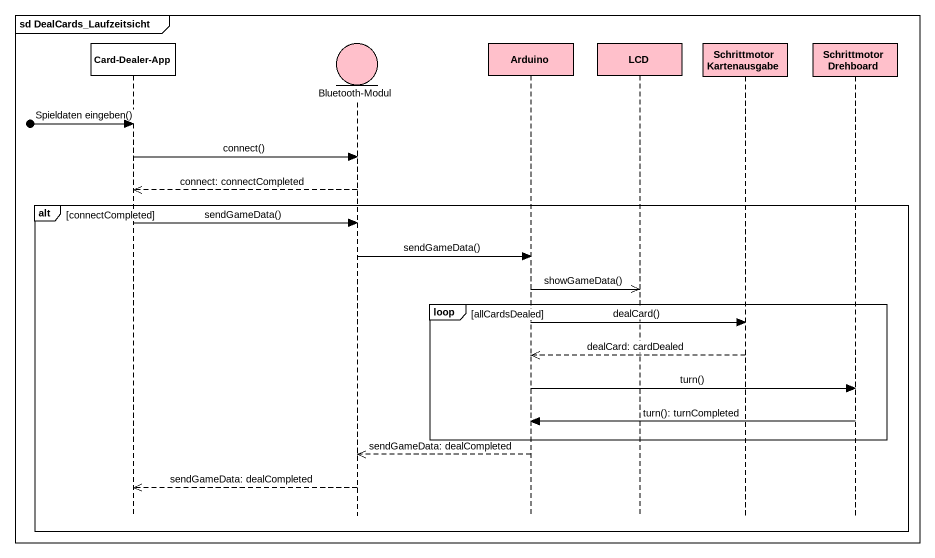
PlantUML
@startuml
mainframe sd DealCards_Laufzeitsicht
hide footbox
participant "Card-Dealer-App" as Card_Dealer_App
entity "Bluetooth-Modul" as Bluetooth_Modul #FFC0CB
participant Arduino #FFC0CB
participant LCD #FFC0CB
participant "Schrittmotor Kartenausgabe" as Schrittmotor_Kartenausgabe #FFC0CB
participant "Schrittmotor Drehboard" as Schrittmotor_Drehboard #FFC0CB

[o-> Card_Dealer_App : Spieldaten eingeben()
Card_Dealer_App -> Bluetooth_Modul : connect()
Bluetooth_Modul -->> Card_Dealer_App : connect: connectCompleted
alt connectCompleted
  Card_Dealer_App -> Bluetooth_Modul : sendGameData()
  Bluetooth_Modul -> Arduino : sendGameData()
  Arduino ->> LCD : showGameData()
  loop allCardsDealed
    Arduino -> Schrittmotor_Kartenausgabe : dealCard()
    Schrittmotor_Kartenausgabe -->> Arduino : dealCard: cardDealed
    Arduino -> Schrittmotor_Drehboard : turn()
    Schrittmotor_Drehboard -> Arduino : turn(): turnCompleted
  end
  Arduino -->> Bluetooth_Modul : sendGameData: dealCompleted
  Bluetooth_Modul -->> Card_Dealer_App : sendGameData: dealCompleted
end
@enduml
